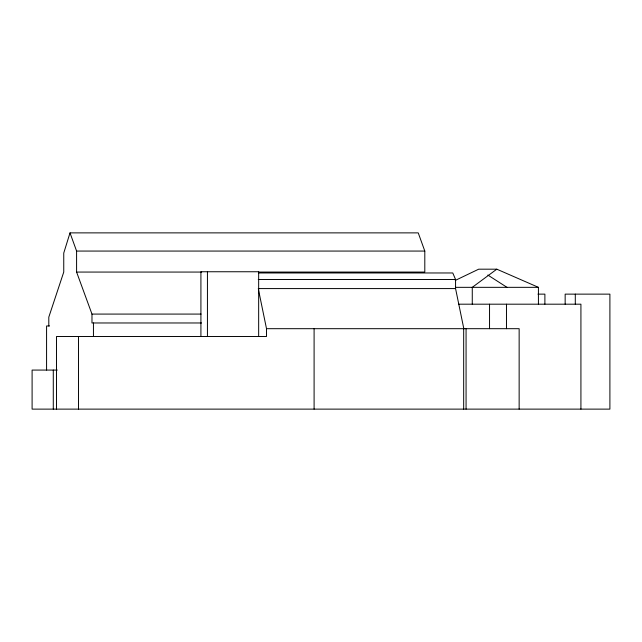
<?xml version="1.0" encoding="UTF-8"?>
<svg xmlns="http://www.w3.org/2000/svg" width="642" height="642" viewBox="0 0 642 642"><rect width="100%" height="100%" fill="white"/><g stroke="black" fill="none" stroke-linecap="round" stroke-linejoin="round"><path stroke-width="0.96" d="M258.702 272.064L424.803 272.064L424.803 251.062L418.231 232.877L70.01 232.877L63.751 253.044L63.751 272.064L48.8 317.14L48.8 325.967M538.421 304.188L538.421 287.335L496.804 269.183L472.271 287.335L472.271 304.188M455.258 280.418L478.691 269.183L496.804 269.183M70.01 232.877L76.591 251.062L424.803 251.062M76.591 251.062L76.591 272.064L201.668 272.064M258.469 272.97L452.771 272.97L455.563 279.479L455.563 288.579L463.821 328.688M258.253 279.479L455.563 279.479M455.571 287.335L538.421 287.335M258.253 288.579L455.563 288.579M537.964 294.132L544.889 294.132L544.889 304.131M458.516 304.188L580.922 304.188L580.922 409.123M76.591 272.064L91.975 314.082L201.082 314.082M201.556 322.974L91.975 322.974L91.975 314.082M49.578 325.967L46.577 325.967L46.577 370.049M258.389 289.237L266.51 328.688L519.145 328.688L519.145 409.123M57.29 370.073L32.1 370.073L32.1 409.123L609.9 409.123L609.9 294.132L565.161 294.132L565.161 304.188M487.848 275.057L506.979 287.335M575.296 294.132L575.296 304.188M506.474 304.188L506.474 328.688M489.541 304.188L489.541 328.688M466.068 328.688L466.068 409.123M463.676 328.688L463.676 409.123M314.099 328.688L314.099 409.123M266.51 328.688L266.51 336.504L56.496 336.504L56.496 409.123M258.662 336.504L258.662 271.751L200.914 271.751L200.914 336.504M207.438 271.751L207.438 336.504M93.443 322.974L93.443 336.504M78.517 336.504L78.517 409.123M53.286 370.073L53.286 409.123"/></g></svg>
